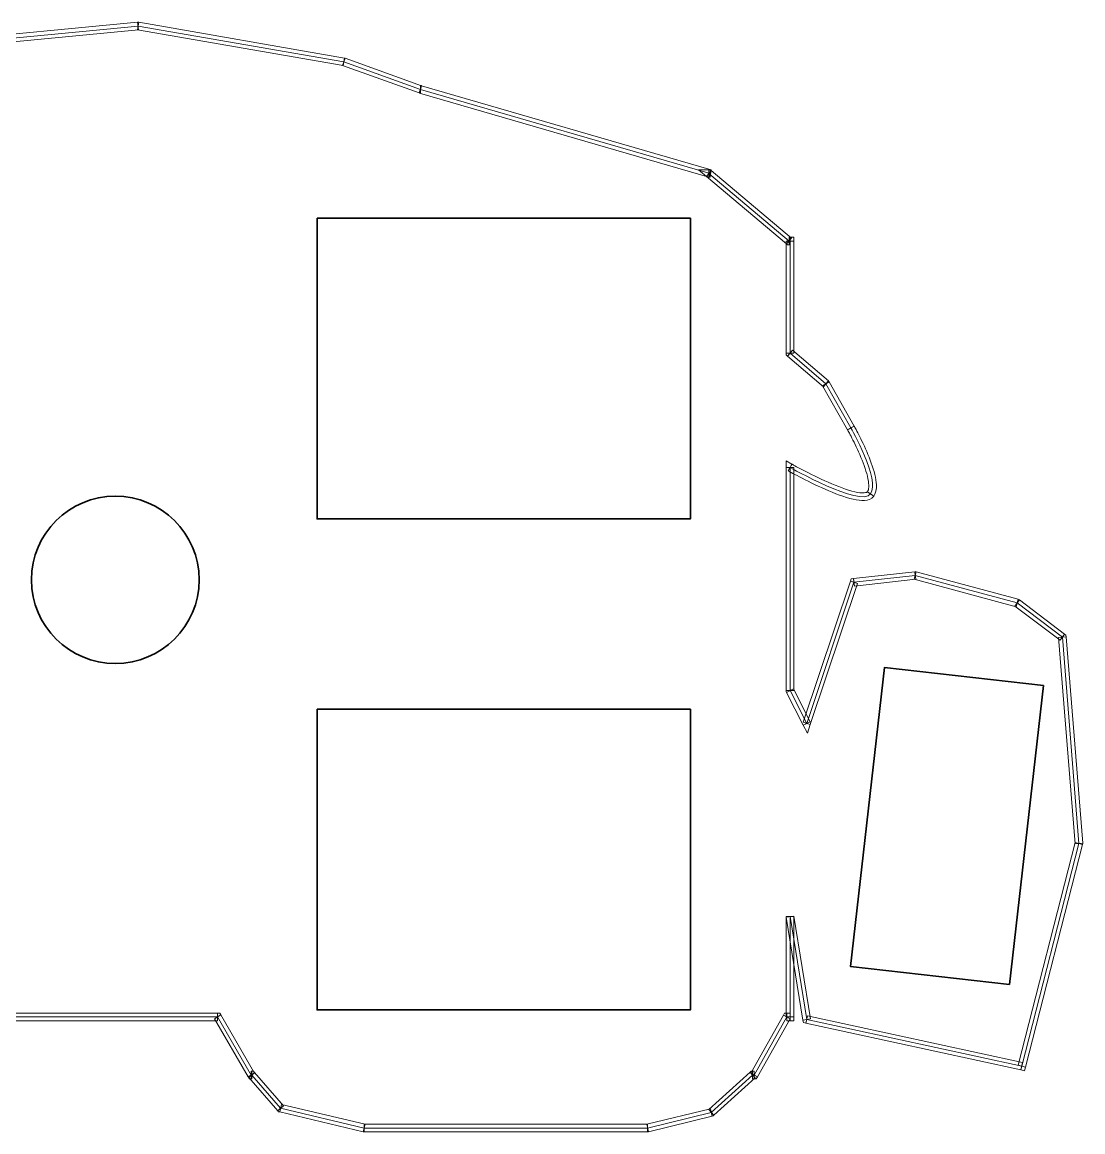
# Model space of a CAD drawing. Extents: x 38 to 548, y 7 to 299.
# Drawn here: x 269 to 547.6, y 7.5 to 299 of the extents above; entities that cross this region are included whole.
import ezdxf

# ---------------------------------------------------------------- set-up
doc = ezdxf.new("R2010")
doc.units = 0
doc.header["$MEASUREMENT"] = 0
doc.layers.add('Layer 1', color=7, linetype='Continuous', lineweight=0)

# ---------------------------------------------------------------- blocks, each defined once
blk = doc.blocks.new('Block_0')
at = {"layer": 'Layer 1'}
blk.add_open_spline([(353.49, 288.59), (353.49, 288.59), (299.46, 298), (299.46, 298), (299.46, 298), (248.29, 293.09), (248.29, 293.09), (248.29, 293.09), (210.83, 281.35), (210.83, 281.35), (210.83, 281.35), (210.63, 281.35), (210.63, 281.35), (210.63, 281.35), (138.6, 259.25), (138.6, 259.25), (138.6, 259.25), (137.56, 259.25), (137.56, 259.25), (137.56, 259.25), (116.22, 241.52), (116.22, 241.52), (116.22, 241.52), (115.95, 241.52), (115.95, 241.52), (115.95, 241.52), (115.95, 209.15), (115.95, 209.15), (115.95, 209.15), (108.29, 202.5), (108.29, 202.5), (108.29, 202.5), (101.74, 190.9), (101.74, 190.9), (101.74, 190.9), (93.97, 177.12), (96.56, 173.57), (98.66, 170.69), (111.26, 177.06), (115.95, 179.57), (115.95, 179.57), (115.95, 125.96), (115.95, 125.96), (115.95, 125.96), (110.49, 115.18), (110.49, 115.18), (110.49, 115.18), (98.08, 152.29), (98.08, 152.29), (98.08, 152.29), (81.98, 154.06), (81.98, 154.06), (81.98, 154.06), (55.24, 146.83), (55.24, 146.83), (55.24, 146.83), (43.37, 137.82), (43.37, 137.82), (43.37, 137.82), (39, 83.66), (39, 83.66), (39, 83.66), (54.01, 25.13), (54.01, 25.13), (54.01, 25.13), (110.49, 37.41), (110.49, 37.41), (110.49, 37.41), (115.95, 71.19), (115.95, 71.19), (115.95, 71.19), (115.95, 38.23), (115.95, 38.23), (115.95, 38.23), (115.95, 37.68), (115.95, 37.68), (115.95, 37.68), (116.26, 37.68), (116.26, 37.68), (116.26, 37.68), (125.1, 22.4), (125.1, 22.4), (125.1, 22.4), (125.23, 22.4), (125.23, 22.4), (125.23, 22.4), (132.8, 13.67), (132.8, 13.67), (132.8, 13.67), (154.74, 8.48), (154.74, 8.48), (154.74, 8.48), (229.16, 8.48), (229.16, 8.48), (229.16, 8.48), (245.9, 12.58), (245.9, 12.58), (245.9, 12.58), (256.75, 22.4), (256.75, 22.4), (256.75, 22.4), (257.11, 22.4), (257.11, 22.4), (257.11, 22.4), (265.72, 37.68), (265.72, 37.68), (265.72, 37.68), (320.37, 37.68), (320.37, 37.68), (320.37, 37.68), (329.21, 22.4), (329.21, 22.4), (329.21, 22.4), (329.34, 22.4), (329.34, 22.4), (329.34, 22.4), (336.91, 13.67), (336.91, 13.67), (336.91, 13.67), (358.85, 8.48), (358.85, 8.48), (358.85, 8.48), (433.27, 8.48), (433.27, 8.48), (433.27, 8.48), (450, 12.58), (450, 12.58), (450, 12.58), (460.86, 22.4), (460.86, 22.4), (460.86, 22.4), (461.22, 22.4), (461.22, 22.4), (461.22, 22.4), (469.83, 37.68), (469.83, 37.68), (469.83, 37.68), (470.68, 37.68), (470.68, 37.68), (470.68, 37.68), (470.68, 64.02), (470.68, 64.02), (470.68, 64.02), (475.05, 37), (475.05, 37), (475.05, 37), (531.53, 24.72), (531.53, 24.72), (531.53, 24.72), (546.54, 83.25), (546.54, 83.25), (546.54, 83.25), (542.18, 137.41), (542.18, 137.41), (542.18, 137.41), (530.31, 146.42), (530.31, 146.42), (530.31, 146.42), (503.57, 153.65), (503.57, 153.65), (503.57, 153.65), (487.47, 151.88), (487.47, 151.88), (487.47, 151.88), (475.05, 114.77), (475.05, 114.77), (475.05, 114.77), (470.68, 123.39), (470.68, 123.39), (470.68, 123.39), (470.68, 182.03), (470.68, 182.03), (470.68, 182.03), (489.24, 171.52), (491.83, 175.07), (494.42, 178.62), (486.65, 192.4), (486.65, 192.4), (486.65, 192.4), (480.1, 204), (480.1, 204), (480.1, 204), (470.68, 212.05), (470.68, 212.05), (470.68, 212.05), (470.68, 241.52), (470.68, 241.52), (470.68, 241.52), (470.41, 241.52), (470.41, 241.52), (470.41, 241.52), (449.34, 259.25), (449.34, 259.25), (449.34, 259.25), (449.67, 259.25), (449.67, 259.25), (449.67, 259.25), (373.64, 281.35), (373.64, 281.35), (373.64, 281.35), (373.6, 281.35), (373.6, 281.35), (373.6, 281.35), (353.49, 288.59), (353.49, 288.59)], degree=3, knots=[0, 0, 0, 0, 1, 1, 1, 2, 2, 2, 3, 3, 3, 4, 4, 4, 5, 5, 5, 6, 6, 6, 7, 7, 7, 8, 8, 8, 9, 9, 9, 10, 10, 10, 11, 11, 11, 12, 12, 12, 13, 13, 13, 14, 14, 14, 15, 15, 15, 16, 16, 16, 17, 17, 17, 18, 18, 18, 19, 19, 19, 20, 20, 20, 21, 21, 21, 22, 22, 22, 23, 23, 23, 24, 24, 24, 25, 25, 25, 26, 26, 26, 27, 27, 27, 28, 28, 28, 29, 29, 29, 30, 30, 30, 31, 31, 31, 32, 32, 32, 33, 33, 33, 34, 34, 34, 35, 35, 35, 36, 36, 36, 37, 37, 37, 38, 38, 38, 39, 39, 39, 40, 40, 40, 41, 41, 41, 42, 42, 42, 43, 43, 43, 44, 44, 44, 45, 45, 45, 46, 46, 46, 47, 47, 47, 48, 48, 48, 49, 49, 49, 50, 50, 50, 51, 51, 51, 52, 52, 52, 53, 53, 53, 54, 54, 54, 55, 55, 55, 56, 56, 56, 57, 57, 57, 58, 58, 58, 59, 59, 59, 60, 60, 60, 61, 61, 61, 62, 62, 62, 63, 63, 63, 64, 64, 64, 65, 65, 65, 66, 66, 66, 67, 67, 67, 68, 68, 68, 68], dxfattribs=at)

msp = doc.modelspace()

# ---------------------------------------------------------------- linework, layer by layer
at = {"layer": 'Layer 1', "color": 18, "lineweight": 35, "true_color": 0x000000}
for points in [[(346.5, 247.5), (444.5, 247.5), (444.5, 168.5), (346.5, 168.5)], [(537.21, 124.7), (495.48, 129.45), (486.55, 50.95), (528.28, 46.21)], [(346.5, 118.5), (444.5, 118.5), (444.5, 39.5), (346.5, 39.5)]]:
    msp.add_lwpolyline(points, close=True, dxfattribs=at)
msp.add_circle((293.5, 152.5), 22, dxfattribs=at)
at = {"layer": 'Layer 1'}
for points, knots in [([(248.39, 292.09), (248.39, 292.09), (299.55, 297), (299.55, 297), (299.55, 297), (299.36, 299), (299.36, 299), (299.36, 299), (248.2, 294.08), (248.2, 294.08), (248.2, 294.08), (248.39, 292.09), (248.39, 292.09)], [0, 0, 0, 0, 1, 1, 1, 2, 2, 2, 3, 3, 3, 4, 4, 4, 4]), ([(299.29, 297.01), (299.29, 297.01), (353.31, 287.6), (353.31, 287.6), (353.31, 287.6), (353.66, 289.57), (353.66, 289.57), (353.66, 289.57), (299.63, 298.99), (299.63, 298.99), (299.63, 298.99), (299.29, 297.01), (299.29, 297.01)], [0, 0, 0, 0, 1, 1, 1, 2, 2, 2, 3, 3, 3, 4, 4, 4, 4]), ([(299.46, 298), (299.46, 298), (299.63, 298.99), (299.63, 298.99), (299.63, 298.99), (299.5, 299.01), (299.5, 299.01), (299.5, 299.01), (299.36, 299), (299.36, 299), (299.36, 299), (299.46, 298), (299.46, 298)], [0, 0, 0, 0, 1, 1, 1, 2, 2, 2, 3, 3, 3, 4, 4, 4, 4]), ([(353.15, 287.64), (353.15, 287.64), (373.26, 280.41), (373.26, 280.41), (373.26, 280.41), (373.94, 282.3), (373.94, 282.3), (373.94, 282.3), (353.82, 289.53), (353.82, 289.53), (353.82, 289.53), (353.15, 287.64), (353.15, 287.64)], [0, 0, 0, 0, 1, 1, 1, 2, 2, 2, 3, 3, 3, 4, 4, 4, 4]), ([(353.49, 288.59), (353.49, 288.59), (353.82, 289.53), (353.82, 289.53), (353.82, 289.53), (353.74, 289.56), (353.74, 289.56), (353.74, 289.56), (353.66, 289.57), (353.66, 289.57), (353.66, 289.57), (353.49, 288.59), (353.49, 288.59)], [0, 0, 0, 0, 1, 1, 1, 2, 2, 2, 3, 3, 3, 4, 4, 4, 4]), ([(373.6, 281.35), (373.6, 281.35), (373.26, 280.41), (373.26, 280.41), (373.26, 280.41), (373.42, 280.35), (373.42, 280.35), (373.42, 280.35), (373.6, 280.35), (373.6, 280.35), (373.6, 280.35), (373.6, 281.35), (373.6, 281.35)], [0, 0, 0, 0, 1, 1, 1, 2, 2, 2, 3, 3, 3, 4, 4, 4, 4]), ([(449.95, 260.21), (449.95, 260.21), (373.92, 282.32), (373.92, 282.32), (373.92, 282.32), (373.36, 280.39), (373.36, 280.39), (373.36, 280.39), (449.39, 258.29), (449.39, 258.29), (449.39, 258.29), (449.95, 260.21), (449.95, 260.21)], [0, 0, 0, 0, 1, 1, 1, 2, 2, 2, 3, 3, 3, 4, 4, 4, 4]), ([(373.64, 282.35), (373.64, 282.35), (373.6, 282.35), (373.6, 282.35), (373.6, 282.35), (373.6, 280.35), (373.6, 280.35), (373.6, 280.35), (373.64, 280.35), (373.64, 280.35), (373.64, 280.35), (373.64, 282.35), (373.64, 282.35)], [0, 0, 0, 0, 1, 1, 1, 2, 2, 2, 3, 3, 3, 4, 4, 4, 4]), ([(373.64, 281.35), (373.64, 281.35), (373.92, 282.32), (373.92, 282.32), (373.92, 282.32), (373.78, 282.35), (373.78, 282.35), (373.78, 282.35), (373.64, 282.35), (373.64, 282.35), (373.64, 282.35), (373.64, 281.35), (373.64, 281.35)], [0, 0, 0, 0, 1, 1, 1, 2, 2, 2, 3, 3, 3, 4, 4, 4, 4]), ([(449.34, 259.25), (449.34, 259.25), (449.34, 260.25), (449.34, 260.25), (449.34, 260.25), (446.6, 260.25), (446.6, 260.25), (446.6, 260.25), (448.7, 258.49), (448.7, 258.49), (448.7, 258.49), (449.34, 259.25), (449.34, 259.25)], [0, 0, 0, 0, 1, 1, 1, 2, 2, 2, 3, 3, 3, 4, 4, 4, 4]), ([(471.05, 242.28), (471.05, 242.28), (449.99, 260.02), (449.99, 260.02), (449.99, 260.02), (448.7, 258.49), (448.7, 258.49), (448.7, 258.49), (469.77, 240.75), (469.77, 240.75), (469.77, 240.75), (471.05, 242.28), (471.05, 242.28)], [0, 0, 0, 0, 1, 1, 1, 2, 2, 2, 3, 3, 3, 4, 4, 4, 4]), ([(449.34, 258.25), (449.34, 258.25), (449.67, 258.25), (449.67, 258.25), (449.67, 258.25), (449.67, 260.25), (449.67, 260.25), (449.67, 260.25), (449.34, 260.25), (449.34, 260.25), (449.34, 260.25), (449.34, 258.25), (449.34, 258.25)], [0, 0, 0, 0, 1, 1, 1, 2, 2, 2, 3, 3, 3, 4, 4, 4, 4]), ([(449.67, 259.25), (449.67, 259.25), (449.67, 258.25), (449.67, 258.25), (449.67, 258.25), (449.95, 260.21), (449.95, 260.21), (449.95, 260.21), (449.67, 259.25), (449.67, 259.25)], [0, 0, 0, 0, 1, 1, 1, 2, 2, 2, 3, 3, 3, 3]), ([(470.68, 242.52), (470.68, 242.52), (470.41, 242.52), (470.41, 242.52), (470.41, 242.52), (470.41, 240.52), (470.41, 240.52), (470.41, 240.52), (470.68, 240.52), (470.68, 240.52), (470.68, 240.52), (470.68, 242.52), (470.68, 242.52)], [0, 0, 0, 0, 1, 1, 1, 2, 2, 2, 3, 3, 3, 4, 4, 4, 4]), ([(470.68, 241.52), (470.68, 241.52), (471.68, 241.52), (471.68, 241.52), (471.68, 241.52), (471.68, 242.52), (471.68, 242.52), (471.68, 242.52), (470.68, 242.52), (470.68, 242.52), (470.68, 242.52), (470.68, 241.52), (470.68, 241.52)], [0, 0, 0, 0, 1, 1, 1, 2, 2, 2, 3, 3, 3, 4, 4, 4, 4]), ([(471.68, 212.05), (471.68, 212.05), (471.68, 241.52), (471.68, 241.52), (471.68, 241.52), (469.68, 241.52), (469.68, 241.52), (469.68, 241.52), (469.68, 212.05), (469.68, 212.05), (469.68, 212.05), (471.68, 212.05), (471.68, 212.05)], [0, 0, 0, 0, 1, 1, 1, 2, 2, 2, 3, 3, 3, 4, 4, 4, 4]), ([(470.41, 241.52), (470.41, 241.52), (469.77, 240.75), (469.77, 240.75), (469.77, 240.75), (470.05, 240.52), (470.05, 240.52), (470.05, 240.52), (470.41, 240.52), (470.41, 240.52), (470.41, 240.52), (470.41, 241.52), (470.41, 241.52)], [0, 0, 0, 0, 1, 1, 1, 2, 2, 2, 3, 3, 3, 4, 4, 4, 4]), ([(470.68, 212.05), (470.68, 212.05), (469.68, 212.05), (469.68, 212.05), (469.68, 212.05), (469.68, 211.58), (469.68, 211.58), (469.68, 211.58), (470.03, 211.29), (470.03, 211.29), (470.03, 211.29), (470.68, 212.05), (470.68, 212.05)], [0, 0, 0, 0, 1, 1, 1, 2, 2, 2, 3, 3, 3, 4, 4, 4, 4]), ([(480.75, 204.76), (480.75, 204.76), (471.33, 212.81), (471.33, 212.81), (471.33, 212.81), (470.03, 211.29), (470.03, 211.29), (470.03, 211.29), (479.45, 203.24), (479.45, 203.24), (479.45, 203.24), (480.75, 204.76), (480.75, 204.76)], [0, 0, 0, 0, 1, 1, 1, 2, 2, 2, 3, 3, 3, 4, 4, 4, 4]), ([(487.52, 192.89), (487.52, 192.89), (480.97, 204.49), (480.97, 204.49), (480.97, 204.49), (479.23, 203.5), (479.23, 203.5), (479.23, 203.5), (485.78, 191.91), (485.78, 191.91), (485.78, 191.91), (487.52, 192.89), (487.52, 192.89)], [0, 0, 0, 0, 1, 1, 1, 2, 2, 2, 3, 3, 3, 4, 4, 4, 4]), ([(480.1, 204), (480.1, 204), (480.97, 204.49), (480.97, 204.49), (480.97, 204.49), (480.88, 204.64), (480.88, 204.64), (480.88, 204.64), (480.75, 204.76), (480.75, 204.76), (480.75, 204.76), (480.1, 204), (480.1, 204)], [0, 0, 0, 0, 1, 1, 1, 2, 2, 2, 3, 3, 3, 4, 4, 4, 4]), ([(492.64, 174.48), (493.12, 175.14), (493.31, 175.96), (493.35, 176.79), (493.39, 177.61), (493.29, 178.53), (493.1, 179.47), (492.71, 181.36), (491.95, 183.48), (491.14, 185.45), (490.31, 187.43), (489.41, 189.28), (488.71, 190.64), (488.36, 191.33), (488.07, 191.89), (487.86, 192.28), (487.75, 192.47), (487.67, 192.62), (487.61, 192.73), (487.58, 192.78), (487.56, 192.82), (487.54, 192.85), (487.54, 192.86), (487.53, 192.87), (487.52, 192.88), (487.52, 192.88), (487.52, 192.89), (487.52, 192.89), (487.52, 192.89), (487.52, 192.89), (487.52, 192.89), (487.52, 192.89), (487.52, 192.89), (487.52, 192.89), (487.52, 192.89), (487.52, 192.89), (486.65, 192.4), (485.78, 191.91), (485.78, 191.91), (485.78, 191.91), (485.78, 191.91), (485.78, 191.91), (485.78, 191.91), (485.78, 191.91), (485.78, 191.91), (485.78, 191.9), (485.78, 191.9), (485.78, 191.9), (485.78, 191.9), (485.78, 191.89), (485.79, 191.88), (485.8, 191.87), (485.81, 191.85), (485.83, 191.81), (485.86, 191.76), (485.91, 191.66), (485.99, 191.51), (486.1, 191.32), (486.3, 190.95), (486.59, 190.4), (486.93, 189.74), (487.61, 188.4), (488.49, 186.59), (489.29, 184.68), (490.09, 182.76), (490.79, 180.77), (491.14, 179.07), (491.31, 178.23), (491.38, 177.49), (491.36, 176.88), (491.32, 176.27), (491.19, 175.89), (491.02, 175.66), (491.02, 175.66), (492.64, 174.48), (492.64, 174.48)], [0, 0, 0, 0, 1, 1, 1, 2, 2, 2, 3, 3, 3, 4, 4, 4, 5, 5, 5, 6, 6, 6, 7, 7, 7, 8, 8, 8, 9, 9, 9, 10, 10, 10, 11, 11, 11, 12, 12, 12, 13, 13, 13, 14, 14, 14, 15, 15, 15, 16, 16, 16, 17, 17, 17, 18, 18, 18, 19, 19, 19, 20, 20, 20, 21, 21, 21, 22, 22, 22, 23, 23, 23, 24, 24, 24, 25, 25, 25, 25]), ([(486.65, 192.4), (486.65, 192.4), (487.52, 192.89), (487.52, 192.89), (487.52, 192.89), (487.52, 192.89), (487.52, 192.89), (487.52, 192.89), (486.65, 192.4), (486.65, 192.4)], [0, 0, 0, 0, 1, 1, 1, 2, 2, 2, 3, 3, 3, 3]), ([(470.68, 182.03), (470.68, 182.03), (471.18, 182.9), (471.18, 182.9), (471.18, 182.9), (469.68, 183.75), (469.68, 183.75), (469.68, 183.75), (469.68, 182.03), (469.68, 182.03), (469.68, 182.03), (470.68, 182.03), (470.68, 182.03)], [0, 0, 0, 0, 1, 1, 1, 2, 2, 2, 3, 3, 3, 4, 4, 4, 4]), ([(471.68, 123.39), (471.68, 123.39), (471.68, 182.03), (471.68, 182.03), (471.68, 182.03), (469.68, 182.03), (469.68, 182.03), (469.68, 182.03), (469.68, 123.39), (469.68, 123.39), (469.68, 123.39), (471.68, 123.39), (471.68, 123.39)], [0, 0, 0, 0, 1, 1, 1, 2, 2, 2, 3, 3, 3, 4, 4, 4, 4]), ([(470.68, 182.03), (470.19, 181.16), (470.19, 181.16), (470.19, 181.16), (470.19, 181.16), (470.19, 181.16), (470.19, 181.16), (470.19, 181.16), (470.19, 181.16), (470.2, 181.16), (470.2, 181.15), (470.2, 181.15), (470.21, 181.15), (470.22, 181.14), (470.23, 181.14), (470.25, 181.13), (470.28, 181.11), (470.34, 181.08), (470.41, 181.04), (470.55, 180.96), (470.75, 180.85), (471.01, 180.71), (471.52, 180.42), (472.27, 180.03), (473.16, 179.56), (474.95, 178.62), (477.37, 177.41), (479.88, 176.3), (482.38, 175.21), (485.01, 174.2), (487.21, 173.69), (488.3, 173.43), (489.35, 173.29), (490.25, 173.35), (491.13, 173.41), (492.06, 173.69), (492.64, 174.48), (492.64, 174.48), (491.02, 175.66), (491.02, 175.66), (490.95, 175.57), (490.74, 175.39), (490.11, 175.35), (489.5, 175.31), (488.67, 175.4), (487.66, 175.64), (485.65, 176.1), (483.15, 177.05), (480.69, 178.14), (478.23, 179.21), (475.86, 180.41), (474.09, 181.33), (473.2, 181.79), (472.47, 182.18), (471.97, 182.46), (471.71, 182.6), (471.51, 182.71), (471.38, 182.79), (471.31, 182.82), (471.26, 182.85), (471.23, 182.87), (471.21, 182.88), (471.2, 182.89), (471.19, 182.89), (471.18, 182.89), (471.18, 182.9), (471.18, 182.9), (471.18, 182.9), (471.18, 182.9), (471.18, 182.9), (471.18, 182.9), (471.18, 182.9), (471.18, 182.9), (471.18, 182.9), (471.18, 182.9), (470.68, 182.03)], [0, 0, 0, 0, 1, 1, 1, 2, 2, 2, 3, 3, 3, 4, 4, 4, 5, 5, 5, 6, 6, 6, 7, 7, 7, 8, 8, 8, 9, 9, 9, 10, 10, 10, 11, 11, 11, 12, 12, 12, 13, 13, 13, 14, 14, 14, 15, 15, 15, 16, 16, 16, 17, 17, 17, 18, 18, 18, 19, 19, 19, 20, 20, 20, 21, 21, 21, 22, 22, 22, 23, 23, 23, 24, 24, 24, 25, 25, 25, 25]), ([(491.83, 175.07), (491.83, 175.07), (491.02, 175.66), (491.02, 175.66), (491.02, 175.66), (491.02, 175.66), (491.02, 175.66), (491.02, 175.66), (491.83, 175.07), (491.83, 175.07)], [0, 0, 0, 0, 1, 1, 1, 2, 2, 2, 3, 3, 3, 3]), ([(503.46, 154.64), (503.46, 154.64), (487.36, 152.87), (487.36, 152.87), (487.36, 152.87), (487.58, 150.88), (487.58, 150.88), (487.58, 150.88), (503.67, 152.66), (503.67, 152.66), (503.67, 152.66), (503.46, 154.64), (503.46, 154.64)], [0, 0, 0, 0, 1, 1, 1, 2, 2, 2, 3, 3, 3, 4, 4, 4, 4]), ([(530.57, 147.38), (530.57, 147.38), (503.83, 154.62), (503.83, 154.62), (503.83, 154.62), (503.3, 152.68), (503.3, 152.68), (503.3, 152.68), (530.05, 145.45), (530.05, 145.45), (530.05, 145.45), (530.57, 147.38), (530.57, 147.38)], [0, 0, 0, 0, 1, 1, 1, 2, 2, 2, 3, 3, 3, 4, 4, 4, 4]), ([(503.57, 153.65), (503.57, 153.65), (503.83, 154.62), (503.83, 154.62), (503.83, 154.62), (503.64, 154.66), (503.64, 154.66), (503.64, 154.66), (503.46, 154.64), (503.46, 154.64), (503.46, 154.64), (503.57, 153.65), (503.57, 153.65)], [0, 0, 0, 0, 1, 1, 1, 2, 2, 2, 3, 3, 3, 4, 4, 4, 4]), ([(486.52, 152.19), (486.52, 152.19), (474.1, 115.08), (474.1, 115.08), (474.1, 115.08), (476, 114.45), (476, 114.45), (476, 114.45), (488.41, 151.56), (488.41, 151.56), (488.41, 151.56), (486.52, 152.19), (486.52, 152.19)], [0, 0, 0, 0, 1, 1, 1, 2, 2, 2, 3, 3, 3, 4, 4, 4, 4]), ([(487.47, 151.88), (487.47, 151.88), (487.36, 152.87), (487.36, 152.87), (487.36, 152.87), (486.72, 152.8), (486.72, 152.8), (486.72, 152.8), (486.52, 152.19), (486.52, 152.19), (486.52, 152.19), (487.47, 151.88), (487.47, 151.88)], [0, 0, 0, 0, 1, 1, 1, 2, 2, 2, 3, 3, 3, 4, 4, 4, 4]), ([(542.78, 138.21), (542.78, 138.21), (530.91, 147.22), (530.91, 147.22), (530.91, 147.22), (529.7, 145.62), (529.7, 145.62), (529.7, 145.62), (541.57, 136.62), (541.57, 136.62), (541.57, 136.62), (542.78, 138.21), (542.78, 138.21)], [0, 0, 0, 0, 1, 1, 1, 2, 2, 2, 3, 3, 3, 4, 4, 4, 4]), ([(530.31, 146.42), (530.31, 146.42), (530.91, 147.22), (530.91, 147.22), (530.91, 147.22), (530.76, 147.33), (530.76, 147.33), (530.76, 147.33), (530.57, 147.38), (530.57, 147.38), (530.57, 147.38), (530.31, 146.42), (530.31, 146.42)], [0, 0, 0, 0, 1, 1, 1, 2, 2, 2, 3, 3, 3, 4, 4, 4, 4]), ([(547.54, 83.33), (547.54, 83.33), (543.17, 137.49), (543.17, 137.49), (543.17, 137.49), (541.18, 137.33), (541.18, 137.33), (541.18, 137.33), (545.55, 83.17), (545.55, 83.17), (545.55, 83.17), (547.54, 83.33), (547.54, 83.33)], [0, 0, 0, 0, 1, 1, 1, 2, 2, 2, 3, 3, 3, 4, 4, 4, 4]), ([(542.18, 137.41), (542.18, 137.41), (543.17, 137.49), (543.17, 137.49), (543.17, 137.49), (543.14, 137.94), (543.14, 137.94), (543.14, 137.94), (542.78, 138.21), (542.78, 138.21), (542.78, 138.21), (542.18, 137.41), (542.18, 137.41)], [0, 0, 0, 0, 1, 1, 1, 2, 2, 2, 3, 3, 3, 4, 4, 4, 4]), ([(470.68, 123.39), (470.68, 123.39), (469.68, 123.39), (469.68, 123.39), (469.68, 123.39), (469.68, 123.16), (469.68, 123.16), (469.68, 123.16), (469.79, 122.94), (469.79, 122.94), (469.79, 122.94), (470.68, 123.39), (470.68, 123.39)], [0, 0, 0, 0, 1, 1, 1, 2, 2, 2, 3, 3, 3, 4, 4, 4, 4]), ([(475.94, 115.22), (475.94, 115.22), (471.58, 123.85), (471.58, 123.85), (471.58, 123.85), (469.79, 122.94), (469.79, 122.94), (469.79, 122.94), (474.16, 114.32), (474.16, 114.32), (474.16, 114.32), (475.94, 115.22), (475.94, 115.22)], [0, 0, 0, 0, 1, 1, 1, 2, 2, 2, 3, 3, 3, 4, 4, 4, 4]), ([(475.05, 114.77), (475.05, 114.77), (474.16, 114.32), (474.16, 114.32), (474.16, 114.32), (475.24, 112.18), (475.24, 112.18), (475.24, 112.18), (476, 114.45), (476, 114.45), (476, 114.45), (475.05, 114.77), (475.05, 114.77)], [0, 0, 0, 0, 1, 1, 1, 2, 2, 2, 3, 3, 3, 4, 4, 4, 4]), ([(532.5, 24.47), (532.5, 24.47), (547.51, 83), (547.51, 83), (547.51, 83), (545.57, 83.5), (545.57, 83.5), (545.57, 83.5), (530.57, 24.97), (530.57, 24.97), (530.57, 24.97), (532.5, 24.47), (532.5, 24.47)], [0, 0, 0, 0, 1, 1, 1, 2, 2, 2, 3, 3, 3, 4, 4, 4, 4]), ([(546.54, 83.25), (546.54, 83.25), (547.51, 83), (547.51, 83), (547.51, 83), (547.55, 83.16), (547.55, 83.16), (547.55, 83.16), (547.54, 83.33), (547.54, 83.33), (547.54, 83.33), (546.54, 83.25), (546.54, 83.25)], [0, 0, 0, 0, 1, 1, 1, 2, 2, 2, 3, 3, 3, 4, 4, 4, 4]), ([(470.68, 64.02), (470.68, 64.02), (471.67, 64.18), (471.67, 64.18), (471.67, 64.18), (469.68, 64.02), (469.68, 64.02), (469.68, 64.02), (470.68, 64.02), (470.68, 64.02)], [0, 0, 0, 0, 1, 1, 1, 2, 2, 2, 3, 3, 3, 3]), ([(469.7, 63.87), (469.7, 63.87), (474.06, 36.84), (474.06, 36.84), (474.06, 36.84), (476.04, 37.16), (476.04, 37.16), (476.04, 37.16), (471.67, 64.18), (471.67, 64.18), (471.67, 64.18), (469.7, 63.87), (469.7, 63.87)], [0, 0, 0, 0, 1, 1, 1, 2, 2, 2, 3, 3, 3, 4, 4, 4, 4]), ([(471.68, 37.68), (471.68, 37.68), (471.68, 64.02), (471.68, 64.02), (471.68, 64.02), (469.68, 64.02), (469.68, 64.02), (469.68, 64.02), (469.68, 37.68), (469.68, 37.68), (469.68, 37.68), (471.68, 37.68), (471.68, 37.68)], [0, 0, 0, 0, 1, 1, 1, 2, 2, 2, 3, 3, 3, 4, 4, 4, 4]), ([(265.72, 36.68), (265.72, 36.68), (320.37, 36.68), (320.37, 36.68), (320.37, 36.68), (320.37, 38.68), (320.37, 38.68), (320.37, 38.68), (265.72, 38.68), (265.72, 38.68), (265.72, 38.68), (265.72, 36.68), (265.72, 36.68)], [0, 0, 0, 0, 1, 1, 1, 2, 2, 2, 3, 3, 3, 4, 4, 4, 4]), ([(319.51, 37.18), (319.51, 37.18), (328.34, 21.9), (328.34, 21.9), (328.34, 21.9), (330.07, 22.9), (330.07, 22.9), (330.07, 22.9), (321.24, 38.18), (321.24, 38.18), (321.24, 38.18), (319.51, 37.18), (319.51, 37.18)], [0, 0, 0, 0, 1, 1, 1, 2, 2, 2, 3, 3, 3, 4, 4, 4, 4]), ([(320.37, 37.68), (320.37, 37.68), (321.24, 38.18), (321.24, 38.18), (321.24, 38.18), (320.95, 38.68), (320.95, 38.68), (320.95, 38.68), (320.37, 38.68), (320.37, 38.68), (320.37, 38.68), (320.37, 37.68), (320.37, 37.68)], [0, 0, 0, 0, 1, 1, 1, 2, 2, 2, 3, 3, 3, 4, 4, 4, 4]), ([(462.09, 21.91), (462.09, 21.91), (470.7, 37.19), (470.7, 37.19), (470.7, 37.19), (468.96, 38.17), (468.96, 38.17), (468.96, 38.17), (460.35, 22.89), (460.35, 22.89), (460.35, 22.89), (462.09, 21.91), (462.09, 21.91)], [0, 0, 0, 0, 1, 1, 1, 2, 2, 2, 3, 3, 3, 4, 4, 4, 4]), ([(469.83, 37.68), (469.83, 37.68), (469.83, 38.68), (469.83, 38.68), (469.83, 38.68), (469.25, 38.68), (469.25, 38.68), (469.25, 38.68), (468.96, 38.17), (468.96, 38.17), (468.96, 38.17), (469.83, 37.68), (469.83, 37.68)], [0, 0, 0, 0, 1, 1, 1, 2, 2, 2, 3, 3, 3, 4, 4, 4, 4]), ([(469.83, 36.68), (469.83, 36.68), (470.68, 36.68), (470.68, 36.68), (470.68, 36.68), (470.68, 38.68), (470.68, 38.68), (470.68, 38.68), (469.83, 38.68), (469.83, 38.68), (469.83, 38.68), (469.83, 36.68), (469.83, 36.68)], [0, 0, 0, 0, 1, 1, 1, 2, 2, 2, 3, 3, 3, 4, 4, 4, 4]), ([(474.84, 36.02), (474.84, 36.02), (531.32, 23.74), (531.32, 23.74), (531.32, 23.74), (531.75, 25.7), (531.75, 25.7), (531.75, 25.7), (475.26, 37.98), (475.26, 37.98), (475.26, 37.98), (474.84, 36.02), (474.84, 36.02)], [0, 0, 0, 0, 1, 1, 1, 2, 2, 2, 3, 3, 3, 4, 4, 4, 4]), ([(470.68, 37.68), (470.68, 37.68), (470.68, 36.68), (470.68, 36.68), (470.68, 36.68), (471.68, 36.68), (471.68, 36.68), (471.68, 36.68), (471.68, 37.68), (471.68, 37.68), (471.68, 37.68), (470.68, 37.68), (470.68, 37.68)], [0, 0, 0, 0, 1, 1, 1, 2, 2, 2, 3, 3, 3, 4, 4, 4, 4]), ([(475.05, 37), (475.05, 37), (474.06, 36.84), (474.06, 36.84), (474.06, 36.84), (474.17, 36.17), (474.17, 36.17), (474.17, 36.17), (474.84, 36.02), (474.84, 36.02), (474.84, 36.02), (475.05, 37), (475.05, 37)], [0, 0, 0, 0, 1, 1, 1, 2, 2, 2, 3, 3, 3, 4, 4, 4, 4]), ([(329.21, 21.4), (329.21, 21.4), (329.34, 21.4), (329.34, 21.4), (329.34, 21.4), (329.34, 23.4), (329.34, 23.4), (329.34, 23.4), (329.21, 23.4), (329.21, 23.4), (329.21, 23.4), (329.21, 21.4), (329.21, 21.4)], [0, 0, 0, 0, 1, 1, 1, 2, 2, 2, 3, 3, 3, 4, 4, 4, 4]), ([(329.34, 22.4), (329.34, 22.4), (330.09, 23.05), (330.09, 23.05), (330.09, 23.05), (329.79, 23.4), (329.79, 23.4), (329.79, 23.4), (329.34, 23.4), (329.34, 23.4), (329.34, 23.4), (329.34, 22.4), (329.34, 22.4)], [0, 0, 0, 0, 1, 1, 1, 2, 2, 2, 3, 3, 3, 4, 4, 4, 4]), ([(460.86, 22.4), (460.86, 22.4), (460.86, 23.4), (460.86, 23.4), (460.86, 23.4), (460.48, 23.4), (460.48, 23.4), (460.48, 23.4), (460.19, 23.14), (460.19, 23.14), (460.19, 23.14), (460.86, 22.4), (460.86, 22.4)], [0, 0, 0, 0, 1, 1, 1, 2, 2, 2, 3, 3, 3, 4, 4, 4, 4]), ([(460.86, 21.4), (460.86, 21.4), (461.22, 21.4), (461.22, 21.4), (461.22, 21.4), (461.22, 23.4), (461.22, 23.4), (461.22, 23.4), (460.86, 23.4), (460.86, 23.4), (460.86, 23.4), (460.86, 21.4), (460.86, 21.4)], [0, 0, 0, 0, 1, 1, 1, 2, 2, 2, 3, 3, 3, 4, 4, 4, 4]), ([(531.53, 24.72), (531.53, 24.72), (531.32, 23.74), (531.32, 23.74), (531.32, 23.74), (532.26, 23.54), (532.26, 23.54), (532.26, 23.54), (532.5, 24.47), (532.5, 24.47), (532.5, 24.47), (531.53, 24.72), (531.53, 24.72)], [0, 0, 0, 0, 1, 1, 1, 2, 2, 2, 3, 3, 3, 4, 4, 4, 4]), ([(329.21, 22.4), (329.21, 22.4), (328.34, 21.9), (328.34, 21.9), (328.34, 21.9), (328.63, 21.4), (328.63, 21.4), (328.63, 21.4), (329.21, 21.4), (329.21, 21.4), (329.21, 21.4), (329.21, 22.4), (329.21, 22.4)], [0, 0, 0, 0, 1, 1, 1, 2, 2, 2, 3, 3, 3, 4, 4, 4, 4]), ([(328.58, 21.74), (328.58, 21.74), (336.16, 13.01), (336.16, 13.01), (336.16, 13.01), (337.67, 14.32), (337.67, 14.32), (337.67, 14.32), (330.09, 23.05), (330.09, 23.05), (330.09, 23.05), (328.58, 21.74), (328.58, 21.74)], [0, 0, 0, 0, 1, 1, 1, 2, 2, 2, 3, 3, 3, 4, 4, 4, 4]), ([(450.67, 11.83), (450.67, 11.83), (461.53, 21.66), (461.53, 21.66), (461.53, 21.66), (460.19, 23.14), (460.19, 23.14), (460.19, 23.14), (449.33, 13.32), (449.33, 13.32), (449.33, 13.32), (450.67, 11.83), (450.67, 11.83)], [0, 0, 0, 0, 1, 1, 1, 2, 2, 2, 3, 3, 3, 4, 4, 4, 4]), ([(461.22, 22.4), (461.22, 22.4), (461.22, 21.4), (461.22, 21.4), (461.22, 21.4), (461.8, 21.4), (461.8, 21.4), (461.8, 21.4), (462.09, 21.91), (462.09, 21.91), (462.09, 21.91), (461.22, 22.4), (461.22, 22.4)], [0, 0, 0, 0, 1, 1, 1, 2, 2, 2, 3, 3, 3, 4, 4, 4, 4]), ([(336.68, 12.69), (336.68, 12.69), (358.62, 7.51), (358.62, 7.51), (358.62, 7.51), (359.08, 9.45), (359.08, 9.45), (359.08, 9.45), (337.14, 14.64), (337.14, 14.64), (337.14, 14.64), (336.68, 12.69), (336.68, 12.69)], [0, 0, 0, 0, 1, 1, 1, 2, 2, 2, 3, 3, 3, 4, 4, 4, 4]), ([(336.91, 13.67), (336.91, 13.67), (336.16, 13.01), (336.16, 13.01), (336.16, 13.01), (336.37, 12.77), (336.37, 12.77), (336.37, 12.77), (336.68, 12.69), (336.68, 12.69), (336.68, 12.69), (336.91, 13.67), (336.91, 13.67)], [0, 0, 0, 0, 1, 1, 1, 2, 2, 2, 3, 3, 3, 4, 4, 4, 4]), ([(433.5, 7.51), (433.5, 7.51), (450.24, 11.6), (450.24, 11.6), (450.24, 11.6), (449.77, 13.55), (449.77, 13.55), (449.77, 13.55), (433.03, 9.45), (433.03, 9.45), (433.03, 9.45), (433.5, 7.51), (433.5, 7.51)], [0, 0, 0, 0, 1, 1, 1, 2, 2, 2, 3, 3, 3, 4, 4, 4, 4]), ([(450, 12.58), (450, 12.58), (450.24, 11.6), (450.24, 11.6), (450.24, 11.6), (450.49, 11.66), (450.49, 11.66), (450.49, 11.66), (450.67, 11.83), (450.67, 11.83), (450.67, 11.83), (450, 12.58), (450, 12.58)], [0, 0, 0, 0, 1, 1, 1, 2, 2, 2, 3, 3, 3, 4, 4, 4, 4]), ([(358.85, 7.48), (358.85, 7.48), (433.27, 7.48), (433.27, 7.48), (433.27, 7.48), (433.27, 9.48), (433.27, 9.48), (433.27, 9.48), (358.85, 9.48), (358.85, 9.48), (358.85, 9.48), (358.85, 7.48), (358.85, 7.48)], [0, 0, 0, 0, 1, 1, 1, 2, 2, 2, 3, 3, 3, 4, 4, 4, 4]), ([(358.85, 8.48), (358.85, 8.48), (358.62, 7.51), (358.62, 7.51), (358.62, 7.51), (358.74, 7.48), (358.74, 7.48), (358.74, 7.48), (358.85, 7.48), (358.85, 7.48), (358.85, 7.48), (358.85, 8.48), (358.85, 8.48)], [0, 0, 0, 0, 1, 1, 1, 2, 2, 2, 3, 3, 3, 4, 4, 4, 4]), ([(433.27, 8.48), (433.27, 8.48), (433.27, 7.48), (433.27, 7.48), (433.27, 7.48), (433.39, 7.48), (433.39, 7.48), (433.39, 7.48), (433.5, 7.51), (433.5, 7.51), (433.5, 7.51), (433.27, 8.48), (433.27, 8.48)], [0, 0, 0, 0, 1, 1, 1, 2, 2, 2, 3, 3, 3, 4, 4, 4, 4])]:
    msp.add_open_spline(points, degree=3, knots=knots, dxfattribs=at)

# ---------------------------------------------------------------- block references
msp.add_blockref('Block_0', (0, 0), dxfattribs=at)

doc.saveas('drawing.dxf')
